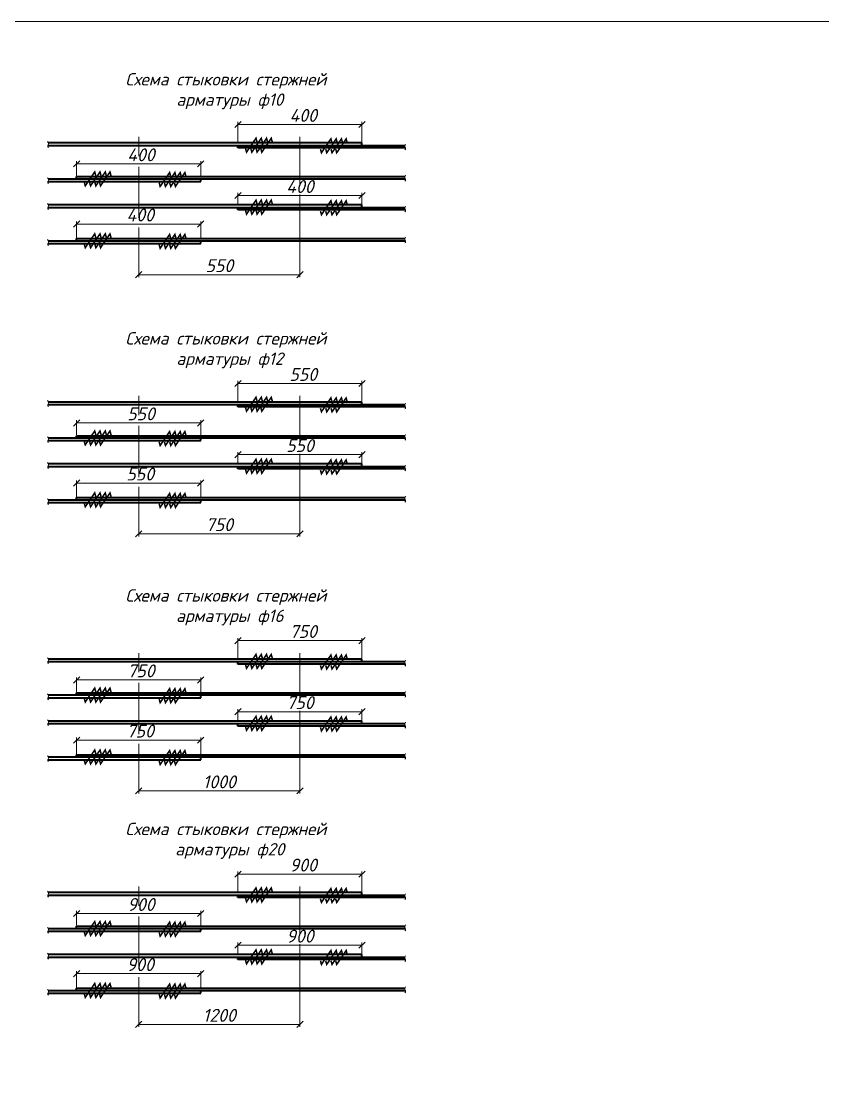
# Model space of a CAD drawing. Header units: millimetres. Extents: x -434100 to 9270898, y 0 to 249028.
# Drawn here: x -414801 to -399306, y 228194 to 249028 of the extents above; entities that cross this region are included whole.
import ezdxf
from ezdxf.enums import TextEntityAlignment as Align

# ---------------------------------------------------------------- set-up
doc = ezdxf.new("R2010")
doc.units = ezdxf.units.MM
doc.header["$MEASUREMENT"] = 0
doc.layers.get('0').update_dxf_attribs({"color": 250, "lineweight": 9})
for name, color, linetype, lineweight in [('Арматура', 5, 'Continuous', 40), ('Размеры', 61, 'Continuous', 13), ('ТЕКСТ', 214, 'Continuous', 20)]:
    doc.layers.add(name, color=color, linetype=linetype, lineweight=lineweight)
doc.styles.add('100', font='isocpeui.ttf', dxfattribs={"height": 250})
doc.styles.add('Text_Paper', font='isocpeui.ttf')
doc.dimstyles.new('100', dxfattribs={"dimtxt": 250, "dimasz": 120, "dimexe": 50, "dimexo": 50, "dimgap": 50, "dimtad": 1, "dimtxsty": '100', "dimblk": 'OBLIQUE', "dimcen": 2.5, "dimadec": 0, "dimazin": 0, "dimtfac": 1, "dimtmove": 0, "dimatfit": 3, "dimfxl": 1, "dimlwd": 15, "dimlwe": 15, "dimarcsym": 0})

# ---------------------------------------------------------------- blocks, each defined once
blk = doc.blocks.new('_Oblique')
at = {"color": 0, "linetype": 'ByBlock', "lineweight": -2}
blk.add_line((-0.5, -0.5), (0.5, 0.5), dxfattribs=at)
blk = doc.blocks.new('*D1930')
at = {"layer": 'Размеры', "color": 0, "lineweight": 15, "ltscale": 100, "transparency": 16777216}
for p, q in [((-410615, 241662), (-410615, 242069)), ((-408215, 242019), (-410615, 242019)), ((-408215, 241672), (-408215, 242069))]:
    blk.add_line(p, q, dxfattribs=at)
at = {"layer": 'Размеры', "color": 0, "lineweight": 15, "ltscale": 100, "transparency": 16777216, "xscale": 120, "yscale": 120, "zscale": 120, "rotation": 180}
blk.add_blockref('_Oblique', (-410615, 242019), dxfattribs=at)
at = {"layer": 'Размеры', "color": 0, "lineweight": 15, "ltscale": 100, "transparency": 16777216, "xscale": 120, "yscale": 120, "zscale": 120}
blk.add_blockref('_Oblique', (-408215, 242019), dxfattribs=at)
at = {"layer": 'Размеры', "color": 0, "ltscale": 100, "transparency": 16777216, "insert": (-409352, 242194), "char_height": 250, "attachment_point": 5, "style": '100'}
blk.add_mtext('550', dxfattribs=at)
blk = doc.blocks.new('*D1931')
at = {"layer": 'Размеры', "color": 0, "lineweight": 15, "ltscale": 100, "transparency": 16777216}
for p, q in [((-412535, 239663), (-412535, 239059)), ((-409415, 239711), (-409415, 239059)), ((-412535, 239109), (-409415, 239109))]:
    blk.add_line(p, q, dxfattribs=at)
at = {"layer": 'Размеры', "color": 0, "lineweight": 15, "ltscale": 100, "transparency": 16777216, "xscale": 120, "yscale": 120, "zscale": 120, "rotation": 180}
blk.add_blockref('_Oblique', (-412535, 239109), dxfattribs=at)
at = {"layer": 'Размеры', "color": 0, "lineweight": 15, "ltscale": 100, "transparency": 16777216, "xscale": 120, "yscale": 120, "zscale": 120}
blk.add_blockref('_Oblique', (-409415, 239109), dxfattribs=at)
at = {"layer": 'Размеры', "color": 0, "ltscale": 100, "transparency": 16777216, "insert": (-410975, 239286), "char_height": 250, "attachment_point": 5, "style": '100'}
blk.add_mtext('750', dxfattribs=at)
blk = doc.blocks.new('*D1932')
at = {"layer": 'Размеры', "color": 0, "lineweight": 15, "ltscale": 100, "transparency": 16777216}
for p, q in [((-413735, 241022), (-413735, 241306)), ((-411335, 241256), (-413735, 241256)), ((-411335, 241010), (-411335, 241306))]:
    blk.add_line(p, q, dxfattribs=at)
at = {"layer": 'Размеры', "color": 0, "lineweight": 15, "ltscale": 100, "transparency": 16777216, "xscale": 120, "yscale": 120, "zscale": 120, "rotation": 180}
blk.add_blockref('_Oblique', (-413735, 241256), dxfattribs=at)
at = {"layer": 'Размеры', "color": 0, "lineweight": 15, "ltscale": 100, "transparency": 16777216, "xscale": 120, "yscale": 120, "zscale": 120}
blk.add_blockref('_Oblique', (-411335, 241256), dxfattribs=at)
at = {"layer": 'Размеры', "color": 0, "ltscale": 100, "transparency": 16777216, "insert": (-412491, 241431), "char_height": 250, "attachment_point": 5, "style": '100'}
blk.add_mtext('550', dxfattribs=at)
blk = doc.blocks.new('*D1933')
at = {"layer": 'Размеры', "color": 0, "lineweight": 15, "ltscale": 100, "transparency": 16777216}
for p, q in [((-410615, 240462), (-410615, 240692)), ((-408215, 240642), (-410615, 240642)), ((-408215, 240462), (-408215, 240692))]:
    blk.add_line(p, q, dxfattribs=at)
at = {"layer": 'Размеры', "color": 0, "lineweight": 15, "ltscale": 100, "transparency": 16777216, "xscale": 120, "yscale": 120, "zscale": 120, "rotation": 180}
blk.add_blockref('_Oblique', (-410615, 240642), dxfattribs=at)
at = {"layer": 'Размеры', "color": 0, "lineweight": 15, "ltscale": 100, "transparency": 16777216, "xscale": 120, "yscale": 120, "zscale": 120}
blk.add_blockref('_Oblique', (-408215, 240642), dxfattribs=at)
at = {"layer": 'Размеры', "color": 0, "ltscale": 100, "transparency": 16777216, "insert": (-409415, 240817), "char_height": 250, "attachment_point": 5, "style": '100'}
blk.add_mtext('550', dxfattribs=at)
blk = doc.blocks.new('*D1934')
at = {"layer": 'Размеры', "color": 0, "lineweight": 15, "ltscale": 100, "transparency": 16777216}
for p, q in [((-413735, 239811), (-413735, 240141)), ((-411335, 240091), (-413735, 240091)), ((-411335, 239811), (-411335, 240141))]:
    blk.add_line(p, q, dxfattribs=at)
at = {"layer": 'Размеры', "color": 0, "lineweight": 15, "ltscale": 100, "transparency": 16777216, "xscale": 120, "yscale": 120, "zscale": 120, "rotation": 180}
blk.add_blockref('_Oblique', (-413735, 240091), dxfattribs=at)
at = {"layer": 'Размеры', "color": 0, "lineweight": 15, "ltscale": 100, "transparency": 16777216, "xscale": 120, "yscale": 120, "zscale": 120}
blk.add_blockref('_Oblique', (-411335, 240091), dxfattribs=at)
at = {"layer": 'Размеры', "color": 0, "ltscale": 100, "transparency": 16777216, "insert": (-412506, 240266), "char_height": 250, "attachment_point": 5, "style": '100'}
blk.add_mtext('550', dxfattribs=at)
blk = doc.blocks.new('*D1935')
at = {"layer": 'Размеры', "color": 0, "lineweight": 15, "ltscale": 100, "transparency": 16777216}
for p, q in [((-410615, 232163), (-410615, 232569)), ((-408215, 232519), (-410615, 232519)), ((-408215, 232172), (-408215, 232569))]:
    blk.add_line(p, q, dxfattribs=at)
at = {"layer": 'Размеры', "color": 0, "lineweight": 15, "ltscale": 100, "transparency": 16777216, "xscale": 120, "yscale": 120, "zscale": 120, "rotation": 180}
blk.add_blockref('_Oblique', (-410615, 232519), dxfattribs=at)
at = {"layer": 'Размеры', "color": 0, "lineweight": 15, "ltscale": 100, "transparency": 16777216, "xscale": 120, "yscale": 120, "zscale": 120}
blk.add_blockref('_Oblique', (-408215, 232519), dxfattribs=at)
at = {"layer": 'Размеры', "color": 0, "ltscale": 100, "transparency": 16777216, "insert": (-409352, 232694), "char_height": 250, "attachment_point": 5, "style": '100'}
blk.add_mtext('900', dxfattribs=at)
blk = doc.blocks.new('*D1936')
at = {"layer": 'Размеры', "color": 0, "lineweight": 15, "ltscale": 100, "transparency": 16777216}
for p, q in [((-409415, 230212), (-409415, 229560)), ((-412535, 230164), (-412535, 229560)), ((-412535, 229610), (-409415, 229610))]:
    blk.add_line(p, q, dxfattribs=at)
at = {"layer": 'Размеры', "color": 0, "lineweight": 15, "ltscale": 100, "transparency": 16777216, "xscale": 120, "yscale": 120, "zscale": 120, "rotation": 180}
blk.add_blockref('_Oblique', (-412535, 229610), dxfattribs=at)
at = {"layer": 'Размеры', "color": 0, "lineweight": 15, "ltscale": 100, "transparency": 16777216, "xscale": 120, "yscale": 120, "zscale": 120}
blk.add_blockref('_Oblique', (-409415, 229610), dxfattribs=at)
at = {"layer": 'Размеры', "color": 0, "ltscale": 100, "transparency": 16777216, "insert": (-410975, 229785), "char_height": 250, "attachment_point": 5, "style": '100'}
blk.add_mtext('1200', dxfattribs=at)
blk = doc.blocks.new('*D1937')
at = {"layer": 'Размеры', "color": 0, "lineweight": 15, "ltscale": 100, "transparency": 16777216}
for p, q in [((-413735, 231522), (-413735, 231806)), ((-411335, 231756), (-413735, 231756)), ((-411335, 231510), (-411335, 231806))]:
    blk.add_line(p, q, dxfattribs=at)
at = {"layer": 'Размеры', "color": 0, "lineweight": 15, "ltscale": 100, "transparency": 16777216, "xscale": 120, "yscale": 120, "zscale": 120, "rotation": 180}
blk.add_blockref('_Oblique', (-413735, 231756), dxfattribs=at)
at = {"layer": 'Размеры', "color": 0, "lineweight": 15, "ltscale": 100, "transparency": 16777216, "xscale": 120, "yscale": 120, "zscale": 120}
blk.add_blockref('_Oblique', (-411335, 231756), dxfattribs=at)
at = {"layer": 'Размеры', "color": 0, "ltscale": 100, "transparency": 16777216, "insert": (-412491, 231931), "char_height": 250, "attachment_point": 5, "style": '100'}
blk.add_mtext('900', dxfattribs=at)
blk = doc.blocks.new('*D1938')
at = {"layer": 'Размеры', "color": 0, "lineweight": 15, "ltscale": 100, "transparency": 16777216}
for p, q in [((-410615, 230963), (-410615, 231193)), ((-408215, 231143), (-410615, 231143)), ((-408215, 230963), (-408215, 231193))]:
    blk.add_line(p, q, dxfattribs=at)
at = {"layer": 'Размеры', "color": 0, "lineweight": 15, "ltscale": 100, "transparency": 16777216, "xscale": 120, "yscale": 120, "zscale": 120, "rotation": 180}
blk.add_blockref('_Oblique', (-410615, 231143), dxfattribs=at)
at = {"layer": 'Размеры', "color": 0, "lineweight": 15, "ltscale": 100, "transparency": 16777216, "xscale": 120, "yscale": 120, "zscale": 120}
blk.add_blockref('_Oblique', (-408215, 231143), dxfattribs=at)
at = {"layer": 'Размеры', "color": 0, "ltscale": 100, "transparency": 16777216, "insert": (-409415, 231318), "char_height": 250, "attachment_point": 5, "style": '100'}
blk.add_mtext('900', dxfattribs=at)
blk = doc.blocks.new('*D1939')
at = {"layer": 'Размеры', "color": 0, "lineweight": 15, "ltscale": 100, "transparency": 16777216}
for p, q in [((-413735, 230312), (-413735, 230642)), ((-411335, 230312), (-411335, 230642)), ((-411335, 230592), (-413735, 230592))]:
    blk.add_line(p, q, dxfattribs=at)
at = {"layer": 'Размеры', "color": 0, "lineweight": 15, "ltscale": 100, "transparency": 16777216, "xscale": 120, "yscale": 120, "zscale": 120, "rotation": 180}
blk.add_blockref('_Oblique', (-413735, 230592), dxfattribs=at)
at = {"layer": 'Размеры', "color": 0, "lineweight": 15, "ltscale": 100, "transparency": 16777216, "xscale": 120, "yscale": 120, "zscale": 120}
blk.add_blockref('_Oblique', (-411335, 230592), dxfattribs=at)
at = {"layer": 'Размеры', "color": 0, "ltscale": 100, "transparency": 16777216, "insert": (-412506, 230767), "char_height": 250, "attachment_point": 5, "style": '100'}
blk.add_mtext('900', dxfattribs=at)
blk = doc.blocks.new('*D1940')
at = {"layer": 'Размеры', "color": 0, "lineweight": 15, "ltscale": 100, "transparency": 16777216}
for p, q in [((-410615, 236684), (-410615, 237090)), ((-408215, 236693), (-408215, 237090)), ((-408215, 237040), (-410615, 237040))]:
    blk.add_line(p, q, dxfattribs=at)
at = {"layer": 'Размеры', "color": 0, "lineweight": 15, "ltscale": 100, "transparency": 16777216, "xscale": 120, "yscale": 120, "zscale": 120, "rotation": 180}
blk.add_blockref('_Oblique', (-410615, 237040), dxfattribs=at)
at = {"layer": 'Размеры', "color": 0, "lineweight": 15, "ltscale": 100, "transparency": 16777216, "xscale": 120, "yscale": 120, "zscale": 120}
blk.add_blockref('_Oblique', (-408215, 237040), dxfattribs=at)
at = {"layer": 'Размеры', "color": 0, "ltscale": 100, "transparency": 16777216, "insert": (-409352, 237217), "char_height": 250, "attachment_point": 5, "style": '100'}
blk.add_mtext('750', dxfattribs=at)
blk = doc.blocks.new('*D1941')
at = {"layer": 'Размеры', "color": 0, "lineweight": 15, "ltscale": 100, "transparency": 16777216}
for p, q in [((-412535, 234685), (-412535, 234081)), ((-409415, 234733), (-409415, 234081)), ((-412535, 234131), (-409415, 234131))]:
    blk.add_line(p, q, dxfattribs=at)
at = {"layer": 'Размеры', "color": 0, "lineweight": 15, "ltscale": 100, "transparency": 16777216, "xscale": 120, "yscale": 120, "zscale": 120, "rotation": 180}
blk.add_blockref('_Oblique', (-412535, 234131), dxfattribs=at)
at = {"layer": 'Размеры', "color": 0, "lineweight": 15, "ltscale": 100, "transparency": 16777216, "xscale": 120, "yscale": 120, "zscale": 120}
blk.add_blockref('_Oblique', (-409415, 234131), dxfattribs=at)
at = {"layer": 'Размеры', "color": 0, "ltscale": 100, "transparency": 16777216, "insert": (-410975, 234306), "char_height": 250, "attachment_point": 5, "style": '100'}
blk.add_mtext('1000', dxfattribs=at)
blk = doc.blocks.new('*D1942')
at = {"layer": 'Размеры', "color": 0, "lineweight": 15, "ltscale": 100, "transparency": 16777216}
for p, q in [((-413735, 236043), (-413735, 236328)), ((-411335, 236278), (-413735, 236278)), ((-411335, 236031), (-411335, 236328))]:
    blk.add_line(p, q, dxfattribs=at)
at = {"layer": 'Размеры', "color": 0, "lineweight": 15, "ltscale": 100, "transparency": 16777216, "xscale": 120, "yscale": 120, "zscale": 120, "rotation": 180}
blk.add_blockref('_Oblique', (-413735, 236278), dxfattribs=at)
at = {"layer": 'Размеры', "color": 0, "lineweight": 15, "ltscale": 100, "transparency": 16777216, "xscale": 120, "yscale": 120, "zscale": 120}
blk.add_blockref('_Oblique', (-411335, 236278), dxfattribs=at)
at = {"layer": 'Размеры', "color": 0, "ltscale": 100, "transparency": 16777216, "insert": (-412491, 236454), "char_height": 250, "attachment_point": 5, "style": '100'}
blk.add_mtext('750', dxfattribs=at)
blk = doc.blocks.new('*D1943')
at = {"layer": 'Размеры', "color": 0, "lineweight": 15, "ltscale": 100, "transparency": 16777216}
for p, q in [((-410615, 235484), (-410615, 235714)), ((-408215, 235664), (-410615, 235664)), ((-408215, 235484), (-408215, 235714))]:
    blk.add_line(p, q, dxfattribs=at)
at = {"layer": 'Размеры', "color": 0, "lineweight": 15, "ltscale": 100, "transparency": 16777216, "xscale": 120, "yscale": 120, "zscale": 120, "rotation": 180}
blk.add_blockref('_Oblique', (-410615, 235664), dxfattribs=at)
at = {"layer": 'Размеры', "color": 0, "lineweight": 15, "ltscale": 100, "transparency": 16777216, "xscale": 120, "yscale": 120, "zscale": 120}
blk.add_blockref('_Oblique', (-408215, 235664), dxfattribs=at)
at = {"layer": 'Размеры', "color": 0, "ltscale": 100, "transparency": 16777216, "insert": (-409415, 235840), "char_height": 250, "attachment_point": 5, "style": '100'}
blk.add_mtext('750', dxfattribs=at)
blk = doc.blocks.new('*D1944')
at = {"layer": 'Размеры', "color": 0, "lineweight": 15, "ltscale": 100, "transparency": 16777216}
for p, q in [((-413735, 234833), (-413735, 235163)), ((-411335, 235113), (-413735, 235113)), ((-411335, 234833), (-411335, 235163))]:
    blk.add_line(p, q, dxfattribs=at)
at = {"layer": 'Размеры', "color": 0, "lineweight": 15, "ltscale": 100, "transparency": 16777216, "xscale": 120, "yscale": 120, "zscale": 120, "rotation": 180}
blk.add_blockref('_Oblique', (-413735, 235113), dxfattribs=at)
at = {"layer": 'Размеры', "color": 0, "lineweight": 15, "ltscale": 100, "transparency": 16777216, "xscale": 120, "yscale": 120, "zscale": 120}
blk.add_blockref('_Oblique', (-411335, 235113), dxfattribs=at)
at = {"layer": 'Размеры', "color": 0, "ltscale": 100, "transparency": 16777216, "insert": (-412506, 235289), "char_height": 250, "attachment_point": 5, "style": '100'}
blk.add_mtext('750', dxfattribs=at)
blk = doc.blocks.new('*D1945')
at = {"layer": 'Размеры', "color": 0, "lineweight": 15, "ltscale": 100, "transparency": 16777216}
for p, q in [((-410615, 246678), (-410615, 247085)), ((-408215, 246688), (-408215, 247085)), ((-408215, 247035), (-410615, 247035))]:
    blk.add_line(p, q, dxfattribs=at)
at = {"layer": 'Размеры', "color": 0, "lineweight": 15, "ltscale": 100, "transparency": 16777216, "xscale": 120, "yscale": 120, "zscale": 120, "rotation": 180}
blk.add_blockref('_Oblique', (-410615, 247035), dxfattribs=at)
at = {"layer": 'Размеры', "color": 0, "lineweight": 15, "ltscale": 100, "transparency": 16777216, "xscale": 120, "yscale": 120, "zscale": 120}
blk.add_blockref('_Oblique', (-408215, 247035), dxfattribs=at)
at = {"layer": 'Размеры', "color": 0, "ltscale": 100, "transparency": 16777216, "insert": (-409352, 247210), "char_height": 250, "attachment_point": 5, "style": '100'}
blk.add_mtext('400', dxfattribs=at)
blk = doc.blocks.new('*D1946')
at = {"layer": 'Размеры', "color": 0, "lineweight": 15, "ltscale": 100, "transparency": 16777216}
for p, q in [((-412535, 244680), (-412535, 244075)), ((-409415, 244728), (-409415, 244075)), ((-412535, 244125), (-409415, 244125))]:
    blk.add_line(p, q, dxfattribs=at)
at = {"layer": 'Размеры', "color": 0, "lineweight": 15, "ltscale": 100, "transparency": 16777216, "xscale": 120, "yscale": 120, "zscale": 120, "rotation": 180}
blk.add_blockref('_Oblique', (-412535, 244125), dxfattribs=at)
at = {"layer": 'Размеры', "color": 0, "lineweight": 15, "ltscale": 100, "transparency": 16777216, "xscale": 120, "yscale": 120, "zscale": 120}
blk.add_blockref('_Oblique', (-409415, 244125), dxfattribs=at)
at = {"layer": 'Размеры', "color": 0, "ltscale": 100, "transparency": 16777216, "insert": (-410975, 244300), "char_height": 250, "attachment_point": 5, "style": '100'}
blk.add_mtext('550', dxfattribs=at)
blk = doc.blocks.new('*D1947')
at = {"layer": 'Размеры', "color": 0, "lineweight": 15, "ltscale": 100, "transparency": 16777216}
for p, q in [((-413735, 246038), (-413735, 246322)), ((-411335, 246272), (-413735, 246272)), ((-411335, 246026), (-411335, 246322))]:
    blk.add_line(p, q, dxfattribs=at)
at = {"layer": 'Размеры', "color": 0, "lineweight": 15, "ltscale": 100, "transparency": 16777216, "xscale": 120, "yscale": 120, "zscale": 120, "rotation": 180}
blk.add_blockref('_Oblique', (-413735, 246272), dxfattribs=at)
at = {"layer": 'Размеры', "color": 0, "lineweight": 15, "ltscale": 100, "transparency": 16777216, "xscale": 120, "yscale": 120, "zscale": 120}
blk.add_blockref('_Oblique', (-411335, 246272), dxfattribs=at)
at = {"layer": 'Размеры', "color": 0, "ltscale": 100, "transparency": 16777216, "insert": (-412491, 246447), "char_height": 250, "attachment_point": 5, "style": '100'}
blk.add_mtext('400', dxfattribs=at)
blk = doc.blocks.new('*D1948')
at = {"layer": 'Размеры', "color": 0, "lineweight": 15, "ltscale": 100, "transparency": 16777216}
for p, q in [((-410615, 245478), (-410615, 245708)), ((-408215, 245658), (-410615, 245658)), ((-408215, 245478), (-408215, 245708))]:
    blk.add_line(p, q, dxfattribs=at)
at = {"layer": 'Размеры', "color": 0, "lineweight": 15, "ltscale": 100, "transparency": 16777216, "xscale": 120, "yscale": 120, "zscale": 120, "rotation": 180}
blk.add_blockref('_Oblique', (-410615, 245658), dxfattribs=at)
at = {"layer": 'Размеры', "color": 0, "lineweight": 15, "ltscale": 100, "transparency": 16777216, "xscale": 120, "yscale": 120, "zscale": 120}
blk.add_blockref('_Oblique', (-408215, 245658), dxfattribs=at)
at = {"layer": 'Размеры', "color": 0, "ltscale": 100, "transparency": 16777216, "insert": (-409415, 245833), "char_height": 250, "attachment_point": 5, "style": '100'}
blk.add_mtext('400', dxfattribs=at)
blk = doc.blocks.new('*D1949')
at = {"layer": 'Размеры', "color": 0, "lineweight": 15, "ltscale": 100, "transparency": 16777216}
for p, q in [((-413735, 244828), (-413735, 245157)), ((-411335, 245107), (-413735, 245107)), ((-411335, 244828), (-411335, 245157))]:
    blk.add_line(p, q, dxfattribs=at)
at = {"layer": 'Размеры', "color": 0, "lineweight": 15, "ltscale": 100, "transparency": 16777216, "xscale": 120, "yscale": 120, "zscale": 120, "rotation": 180}
blk.add_blockref('_Oblique', (-413735, 245107), dxfattribs=at)
at = {"layer": 'Размеры', "color": 0, "lineweight": 15, "ltscale": 100, "transparency": 16777216, "xscale": 120, "yscale": 120, "zscale": 120}
blk.add_blockref('_Oblique', (-411335, 245107), dxfattribs=at)
at = {"layer": 'Размеры', "color": 0, "ltscale": 100, "transparency": 16777216, "insert": (-412506, 245282), "char_height": 250, "attachment_point": 5, "style": '100'}
blk.add_mtext('400', dxfattribs=at)

msp = doc.modelspace()

# ---------------------------------------------------------------- linework, layer by layer
msp.add_lwpolyline([(-434099.534, 207361.062), (-383811.976, 207361.062), (-383811.976, 249027.851), (-434099.534, 249027.851)], close=True)
at = {"layer": 'Арматура', "color": 5}
for p, q in [((-408214.895, 246676.424), (-414278.685, 246676.424)), ((-408214.895, 246628.424), (-408214.895, 246676.424)), ((-414293.56, 246628.424), (-408214.895, 246628.424)), ((-410614.895, 246580.424), (-410614.895, 246628.424)), ((-410614.895, 246628.424), (-407387.158, 246628.424)), ((-407372.284, 246580.424), (-410614.895, 246580.424)), ((-414293.56, 245928.17), (-411334.895, 245928.17)), ((-411334.895, 245976.17), (-414278.685, 245976.17)), ((-413734.895, 245976.17), (-413734.895, 246024.17)), ((-413734.895, 246024.17), (-407387.158, 246024.17)), ((-413734.895, 246024.17), (-412534.895, 246024.17)), ((-407372.284, 245976.17), (-413734.895, 245976.17)), ((-411334.895, 245928.17), (-411334.895, 245976.17)), ((-414293.56, 245428.424), (-408214.895, 245428.424)), ((-408214.895, 245476.424), (-414278.685, 245476.424)), ((-410614.895, 245380.424), (-410614.895, 245428.424)), ((-410614.895, 245428.424), (-407387.158, 245428.424)), ((-408214.895, 245428.424), (-408214.895, 245476.424)), ((-407372.284, 245380.424), (-410614.895, 245380.424)), ((-413734.895, 244777.522), (-413734.895, 244825.522)), ((-413734.895, 244825.522), (-407387.158, 244825.522)), ((-413734.895, 244825.522), (-412534.895, 244825.522)), ((-414293.56, 244729.522), (-411334.895, 244729.522)), ((-411334.895, 244777.522), (-414278.685, 244777.522)), ((-407372.284, 244777.522), (-413734.895, 244777.522)), ((-411334.895, 244729.522), (-411334.895, 244777.522)), ((-414293.56, 241612.377), (-408214.895, 241612.377)), ((-408214.895, 241660.377), (-414278.685, 241660.377)), ((-410614.895, 241564.377), (-410614.895, 241612.377)), ((-410614.895, 241612.377), (-407387.158, 241612.377)), ((-407372.284, 241564.377), (-410614.895, 241564.377)), ((-408214.895, 241612.377), (-408214.895, 241660.377)), ((-414293.56, 240912.123), (-411334.895, 240912.123)), ((-411334.895, 240960.123), (-414278.685, 240960.123)), ((-413734.895, 240960.123), (-413734.895, 241008.123)), ((-413734.895, 241008.123), (-407387.158, 241008.123)), ((-413734.895, 241008.123), (-412534.895, 241008.123)), ((-407372.284, 240960.123), (-413734.895, 240960.123)), ((-411334.895, 240912.123), (-411334.895, 240960.123)), ((-408214.895, 240460.377), (-414278.685, 240460.377)), ((-408214.895, 240412.377), (-408214.895, 240460.377)), ((-414293.56, 240412.377), (-408214.895, 240412.377)), ((-410614.895, 240364.377), (-410614.895, 240412.377)), ((-410614.895, 240412.377), (-407387.158, 240412.377)), ((-407372.284, 240364.377), (-410614.895, 240364.377)), ((-413734.895, 239761.475), (-413734.895, 239809.475)), ((-413734.895, 239809.475), (-407387.158, 239809.475)), ((-413734.895, 239809.475), (-412534.895, 239809.475)), ((-414293.56, 239713.475), (-411334.895, 239713.475)), ((-411334.895, 239761.475), (-414278.685, 239761.475)), ((-407372.284, 239761.475), (-413734.895, 239761.475)), ((-411334.895, 239713.475), (-411334.895, 239761.475)), ((-408214.895, 236681.648), (-414278.685, 236681.648)), ((-408214.895, 236633.648), (-408214.895, 236681.648)), ((-414293.56, 236633.648), (-408214.895, 236633.648)), ((-410614.895, 236585.648), (-410614.895, 236633.648)), ((-410614.895, 236633.648), (-407387.158, 236633.648)), ((-407372.284, 236585.648), (-410614.895, 236585.648)), ((-414293.56, 235933.394), (-411334.895, 235933.394)), ((-411334.895, 235981.394), (-414278.685, 235981.394)), ((-413734.895, 235981.394), (-413734.895, 236029.394)), ((-413734.895, 236029.394), (-407387.158, 236029.394)), ((-413734.895, 236029.394), (-412534.895, 236029.394)), ((-407372.284, 235981.394), (-413734.895, 235981.394)), ((-411334.895, 235933.394), (-411334.895, 235981.394)), ((-414293.56, 235433.648), (-408214.895, 235433.648)), ((-408214.895, 235481.648), (-414278.685, 235481.648)), ((-410614.895, 235385.648), (-410614.895, 235433.648)), ((-410614.895, 235433.648), (-407387.158, 235433.648)), ((-408214.895, 235433.648), (-408214.895, 235481.648)), ((-407372.284, 235385.648), (-410614.895, 235385.648)), ((-413734.895, 234782.746), (-413734.895, 234830.746)), ((-413734.895, 234830.746), (-407387.158, 234830.746)), ((-413734.895, 234830.746), (-412534.895, 234830.746)), ((-414293.56, 234734.746), (-411334.895, 234734.746)), ((-411334.895, 234782.746), (-414278.685, 234782.746)), ((-407372.284, 234782.746), (-413734.895, 234782.746)), ((-411334.895, 234734.746), (-411334.895, 234782.746)), ((-414293.56, 232112.599), (-408214.895, 232112.599)), ((-408214.895, 232160.599), (-414278.685, 232160.599)), ((-410614.895, 232064.599), (-410614.895, 232112.599)), ((-410614.895, 232112.599), (-407387.158, 232112.599)), ((-408214.895, 232112.599), (-408214.895, 232160.599)), ((-407372.284, 232064.599), (-410614.895, 232064.599)), ((-411334.895, 231460.345), (-414278.685, 231460.345)), ((-413734.895, 231460.345), (-413734.895, 231508.345)), ((-413734.895, 231508.345), (-407387.158, 231508.345)), ((-413734.895, 231508.345), (-412534.895, 231508.345)), ((-407372.284, 231460.345), (-413734.895, 231460.345)), ((-411334.895, 231412.345), (-411334.895, 231460.345)), ((-414293.56, 231412.345), (-411334.895, 231412.345)), ((-414293.56, 230912.599), (-408214.895, 230912.599)), ((-408214.895, 230960.599), (-414278.685, 230960.599)), ((-410614.895, 230864.599), (-410614.895, 230912.599)), ((-410614.895, 230912.599), (-407387.158, 230912.599)), ((-407372.284, 230864.599), (-410614.895, 230864.599)), ((-408214.895, 230912.599), (-408214.895, 230960.599)), ((-414293.56, 230213.697), (-411334.895, 230213.697)), ((-411334.895, 230261.697), (-414278.685, 230261.697)), ((-413734.895, 230261.697), (-413734.895, 230309.697)), ((-413734.895, 230309.697), (-407387.158, 230309.697)), ((-413734.895, 230309.697), (-412534.895, 230309.697)), ((-407372.284, 230261.697), (-413734.895, 230261.697)), ((-411334.895, 230213.697), (-411334.895, 230261.697))]:
    msp.add_line(p, q, dxfattribs=at)
at = {"layer": 'Размеры', "ltscale": 100}
for p, q in [((-412534.895, 244231.822), (-412534.895, 245037.329)), ((-412534.895, 239215.775), (-412534.895, 240021.283)), ((-412534.895, 234237.046), (-412534.895, 235042.554)), ((-412534.895, 229715.996), (-412534.895, 230521.504))]:
    msp.add_line(p, q, dxfattribs=at)
at = {"layer": 'ТЕКСТ'}
for p, q in [((-412534.895, 246423.453), (-412534.895, 246794.648)), ((-409414.895, 245871.627), (-409414.895, 246794.648)), ((-412534.895, 245223.599), (-412534.895, 246216.125)), ((-409414.895, 244231.822), (-409414.895, 245676.161)), ((-412534.895, 241407.406), (-412534.895, 241778.601)), ((-409414.895, 240855.58), (-409414.895, 241778.601)), ((-412534.895, 240207.552), (-412534.895, 241200.078)), ((-409414.895, 239215.775), (-409414.895, 240660.114)), ((-412534.895, 236428.677), (-412534.895, 236799.872)), ((-409414.895, 235876.851), (-409414.895, 236799.872)), ((-412534.895, 235228.823), (-412534.895, 236221.349)), ((-409414.895, 234237.046), (-409414.895, 235681.385)), ((-412534.895, 231907.627), (-412534.895, 232278.823)), ((-409414.895, 231355.802), (-409414.895, 232278.823)), ((-412534.895, 230707.774), (-412534.895, 231700.299)), ((-409414.895, 229715.996), (-409414.895, 231160.335))]:
    msp.add_line(p, q, dxfattribs=at)
at = {"layer": 'ТЕКСТ', "const_width": 30}
for points in [[(-410243.065, 246689.504), (-410265.325, 246768.386), (-410355.27, 246635.97), (-410447.745, 246499.554), (-410467.319, 246568.918)], [(-410140.843, 246689.13), (-410163.103, 246768.012), (-410253.048, 246635.596), (-410345.523, 246499.18), (-410365.097, 246568.544)], [(-410038.622, 246688.756), (-410060.882, 246767.639), (-410150.827, 246635.222), (-410243.302, 246498.806), (-410262.876, 246568.17)], [(-409947.957, 246688.424), (-409970.217, 246767.307), (-410060.162, 246634.891), (-410152.637, 246498.475), (-410172.211, 246567.839)], [(-408794.165, 246677.504), (-408816.425, 246756.386), (-408906.37, 246623.97), (-408998.845, 246487.554), (-409018.419, 246556.918)], [(-408691.944, 246677.13), (-408714.203, 246756.012), (-408804.148, 246623.596), (-408896.624, 246487.18), (-408916.197, 246556.544)], [(-408589.722, 246676.756), (-408611.982, 246755.639), (-408701.927, 246623.222), (-408794.402, 246486.806), (-408813.976, 246556.17)], [(-408499.057, 246676.424), (-408521.317, 246755.307), (-408611.262, 246622.891), (-408703.737, 246486.475), (-408723.311, 246555.839)], [(-413363.065, 246037.249), (-413385.325, 246116.132), (-413475.27, 245983.716), (-413567.745, 245847.3), (-413587.319, 245916.664)], [(-413260.843, 246036.875), (-413283.103, 246115.758), (-413373.048, 245983.342), (-413465.523, 245846.926), (-413485.097, 245916.29)], [(-413158.622, 246036.502), (-413180.882, 246115.384), (-413270.827, 245982.968), (-413363.302, 245846.552), (-413382.876, 245915.916)], [(-413067.957, 246036.17), (-413090.217, 246115.053), (-413180.162, 245982.637), (-413272.637, 245846.22), (-413292.211, 245915.584)], [(-411914.165, 246025.249), (-411936.425, 246104.132), (-412026.37, 245971.716), (-412118.845, 245835.3), (-412138.419, 245904.664)], [(-411811.944, 246024.875), (-411834.203, 246103.758), (-411924.148, 245971.342), (-412016.624, 245834.926), (-412036.197, 245904.29)], [(-411709.722, 246024.502), (-411731.982, 246103.384), (-411821.927, 245970.968), (-411914.402, 245834.552), (-411933.976, 245903.916)], [(-411619.057, 246024.17), (-411641.317, 246103.053), (-411731.262, 245970.637), (-411823.737, 245834.22), (-411843.311, 245903.584)], [(-410243.065, 245489.504), (-410265.325, 245568.386), (-410355.27, 245435.97), (-410447.745, 245299.554), (-410467.319, 245368.918)], [(-410140.843, 245489.13), (-410163.103, 245568.012), (-410253.048, 245435.596), (-410345.523, 245299.18), (-410365.097, 245368.544)], [(-410038.622, 245488.756), (-410060.882, 245567.639), (-410150.827, 245435.222), (-410243.302, 245298.806), (-410262.876, 245368.17)], [(-409947.957, 245488.424), (-409970.217, 245567.307), (-410060.162, 245434.891), (-410152.637, 245298.475), (-410172.211, 245367.839)], [(-408794.165, 245477.504), (-408816.425, 245556.386), (-408906.37, 245423.97), (-408998.845, 245287.554), (-409018.419, 245356.918)], [(-408691.944, 245477.13), (-408714.203, 245556.012), (-408804.148, 245423.596), (-408896.624, 245287.18), (-408916.197, 245356.544)], [(-408589.722, 245476.756), (-408611.982, 245555.639), (-408701.927, 245423.222), (-408794.402, 245286.806), (-408813.976, 245356.17)], [(-408499.057, 245476.424), (-408521.317, 245555.307), (-408611.262, 245422.891), (-408703.737, 245286.475), (-408723.311, 245355.839)], [(-413363.065, 244838.601), (-413385.325, 244917.484), (-413475.27, 244785.068), (-413567.745, 244648.652), (-413587.319, 244718.016)], [(-413260.843, 244838.227), (-413283.103, 244917.11), (-413373.048, 244784.694), (-413465.523, 244648.278), (-413485.097, 244717.642)], [(-413158.622, 244837.853), (-413180.882, 244916.736), (-413270.827, 244784.32), (-413363.302, 244647.904), (-413382.876, 244717.268)], [(-413067.957, 244837.522), (-413090.217, 244916.405), (-413180.162, 244783.988), (-413272.637, 244647.572), (-413292.211, 244716.936)], [(-411914.165, 244826.601), (-411936.425, 244905.484), (-412026.37, 244773.068), (-412118.845, 244636.652), (-412138.419, 244706.016)], [(-411811.944, 244826.227), (-411834.203, 244905.11), (-411924.148, 244772.694), (-412016.624, 244636.278), (-412036.197, 244705.642)], [(-411709.722, 244825.853), (-411731.982, 244904.736), (-411821.927, 244772.32), (-411914.402, 244635.904), (-411933.976, 244705.268)], [(-411619.057, 244825.522), (-411641.317, 244904.405), (-411731.262, 244771.988), (-411823.737, 244635.572), (-411843.311, 244704.936)], [(-410243.065, 241673.457), (-410265.325, 241752.339), (-410355.27, 241619.923), (-410447.745, 241483.507), (-410467.319, 241552.871)], [(-410140.843, 241673.083), (-410163.103, 241751.966), (-410253.048, 241619.549), (-410345.523, 241483.133), (-410365.097, 241552.497)], [(-410038.622, 241672.709), (-410060.882, 241751.592), (-410150.827, 241619.176), (-410243.302, 241482.76), (-410262.876, 241552.123)], [(-409947.957, 241672.377), (-409970.217, 241751.26), (-410060.162, 241618.844), (-410152.637, 241482.428), (-410172.211, 241551.792)], [(-408794.165, 241661.457), (-408816.425, 241740.339), (-408906.37, 241607.923), (-408998.845, 241471.507), (-409018.419, 241540.871)], [(-408691.944, 241661.083), (-408714.203, 241739.966), (-408804.148, 241607.549), (-408896.624, 241471.133), (-408916.197, 241540.497)], [(-408589.722, 241660.709), (-408611.982, 241739.592), (-408701.927, 241607.176), (-408794.402, 241470.76), (-408813.976, 241540.123)], [(-408499.057, 241660.377), (-408521.317, 241739.26), (-408611.262, 241606.844), (-408703.737, 241470.428), (-408723.311, 241539.792)], [(-413363.065, 241021.203), (-413385.325, 241100.085), (-413475.27, 240967.669), (-413567.745, 240831.253), (-413587.319, 240900.617)], [(-413260.843, 241020.829), (-413283.103, 241099.711), (-413373.048, 240967.295), (-413465.523, 240830.879), (-413485.097, 240900.243)], [(-413158.622, 241020.455), (-413180.882, 241099.338), (-413270.827, 240966.921), (-413363.302, 240830.505), (-413382.876, 240899.869)], [(-413067.957, 241020.123), (-413090.217, 241099.006), (-413180.162, 240966.59), (-413272.637, 240830.174), (-413292.211, 240899.538)], [(-411914.165, 241009.203), (-411936.425, 241088.085), (-412026.37, 240955.669), (-412118.845, 240819.253), (-412138.419, 240888.617)], [(-411811.944, 241008.829), (-411834.203, 241087.711), (-411924.148, 240955.295), (-412016.624, 240818.879), (-412036.197, 240888.243)], [(-411709.722, 241008.455), (-411731.982, 241087.338), (-411821.927, 240954.921), (-411914.402, 240818.505), (-411933.976, 240887.869)], [(-411619.057, 241008.123), (-411641.317, 241087.006), (-411731.262, 240954.59), (-411823.737, 240818.174), (-411843.311, 240887.538)], [(-410243.065, 240473.457), (-410265.325, 240552.339), (-410355.27, 240419.923), (-410447.745, 240283.507), (-410467.319, 240352.871)], [(-410140.843, 240473.083), (-410163.103, 240551.966), (-410253.048, 240419.549), (-410345.523, 240283.133), (-410365.097, 240352.497)], [(-410038.622, 240472.709), (-410060.882, 240551.592), (-410150.827, 240419.176), (-410243.302, 240282.76), (-410262.876, 240352.123)], [(-409947.957, 240472.377), (-409970.217, 240551.26), (-410060.162, 240418.844), (-410152.637, 240282.428), (-410172.211, 240351.792)], [(-408794.165, 240461.457), (-408816.425, 240540.339), (-408906.37, 240407.923), (-408998.845, 240271.507), (-409018.419, 240340.871)], [(-408691.944, 240461.083), (-408714.203, 240539.966), (-408804.148, 240407.549), (-408896.624, 240271.133), (-408916.197, 240340.497)], [(-408589.722, 240460.709), (-408611.982, 240539.592), (-408701.927, 240407.176), (-408794.402, 240270.76), (-408813.976, 240340.123)], [(-408499.057, 240460.377), (-408521.317, 240539.26), (-408611.262, 240406.844), (-408703.737, 240270.428), (-408723.311, 240339.792)], [(-413363.065, 239822.554), (-413385.325, 239901.437), (-413475.27, 239769.021), (-413567.745, 239632.605), (-413587.319, 239701.969)], [(-413260.843, 239822.181), (-413283.103, 239901.063), (-413373.048, 239768.647), (-413465.523, 239632.231), (-413485.097, 239701.595)], [(-413158.622, 239821.807), (-413180.882, 239900.689), (-413270.827, 239768.273), (-413363.302, 239631.857), (-413382.876, 239701.221)], [(-413067.957, 239821.475), (-413090.217, 239900.358), (-413180.162, 239767.942), (-413272.637, 239631.526), (-413292.211, 239700.889)], [(-411914.165, 239810.554), (-411936.425, 239889.437), (-412026.37, 239757.021), (-412118.845, 239620.605), (-412138.419, 239689.969)], [(-411811.944, 239810.181), (-411834.203, 239889.063), (-411924.148, 239756.647), (-412016.624, 239620.231), (-412036.197, 239689.595)], [(-411709.722, 239809.807), (-411731.982, 239888.689), (-411821.927, 239756.273), (-411914.402, 239619.857), (-411933.976, 239689.221)], [(-411619.057, 239809.475), (-411641.317, 239888.358), (-411731.262, 239755.942), (-411823.737, 239619.526), (-411843.311, 239688.889)], [(-410243.065, 236694.728), (-410265.325, 236773.61), (-410355.27, 236641.194), (-410447.745, 236504.778), (-410467.319, 236574.142)], [(-410140.843, 236694.354), (-410163.103, 236773.237), (-410253.048, 236640.82), (-410345.523, 236504.404), (-410365.097, 236573.768)], [(-410038.622, 236693.98), (-410060.882, 236772.863), (-410150.827, 236640.447), (-410243.302, 236504.03), (-410262.876, 236573.394)], [(-409947.957, 236693.648), (-409970.217, 236772.531), (-410060.162, 236640.115), (-410152.637, 236503.699), (-410172.211, 236573.063)], [(-408794.165, 236682.728), (-408816.425, 236761.61), (-408906.37, 236629.194), (-408998.845, 236492.778), (-409018.419, 236562.142)], [(-408691.944, 236682.354), (-408714.203, 236761.237), (-408804.148, 236628.82), (-408896.624, 236492.404), (-408916.197, 236561.768)], [(-408589.722, 236681.98), (-408611.982, 236760.863), (-408701.927, 236628.447), (-408794.402, 236492.03), (-408813.976, 236561.394)], [(-408499.057, 236681.648), (-408521.317, 236760.531), (-408611.262, 236628.115), (-408703.737, 236491.699), (-408723.311, 236561.063)], [(-413363.065, 236042.473), (-413385.325, 236121.356), (-413475.27, 235988.94), (-413567.745, 235852.524), (-413587.319, 235921.888)], [(-413260.843, 236042.1), (-413283.103, 236120.982), (-413373.048, 235988.566), (-413465.523, 235852.15), (-413485.097, 235921.514)], [(-413158.622, 236041.726), (-413180.882, 236120.609), (-413270.827, 235988.192), (-413363.302, 235851.776), (-413382.876, 235921.14)], [(-413067.957, 236041.394), (-413090.217, 236120.277), (-413180.162, 235987.861), (-413272.637, 235851.445), (-413292.211, 235920.809)], [(-411914.165, 236030.473), (-411936.425, 236109.356), (-412026.37, 235976.94), (-412118.845, 235840.524), (-412138.419, 235909.888)], [(-411811.944, 236030.1), (-411834.203, 236108.982), (-411924.148, 235976.566), (-412016.624, 235840.15), (-412036.197, 235909.514)], [(-411709.722, 236029.726), (-411731.982, 236108.609), (-411821.927, 235976.192), (-411914.402, 235839.776), (-411933.976, 235909.14)], [(-411619.057, 236029.394), (-411641.317, 236108.277), (-411731.262, 235975.861), (-411823.737, 235839.445), (-411843.311, 235908.809)], [(-410243.065, 235494.728), (-410265.325, 235573.61), (-410355.27, 235441.194), (-410447.745, 235304.778), (-410467.319, 235374.142)], [(-410140.843, 235494.354), (-410163.103, 235573.237), (-410253.048, 235440.82), (-410345.523, 235304.404), (-410365.097, 235373.768)], [(-410038.622, 235493.98), (-410060.882, 235572.863), (-410150.827, 235440.447), (-410243.302, 235304.03), (-410262.876, 235373.394)], [(-409947.957, 235493.648), (-409970.217, 235572.531), (-410060.162, 235440.115), (-410152.637, 235303.699), (-410172.211, 235373.063)], [(-408794.165, 235482.728), (-408816.425, 235561.61), (-408906.37, 235429.194), (-408998.845, 235292.778), (-409018.419, 235362.142)], [(-408691.944, 235482.354), (-408714.203, 235561.237), (-408804.148, 235428.82), (-408896.624, 235292.404), (-408916.197, 235361.768)], [(-408589.722, 235481.98), (-408611.982, 235560.863), (-408701.927, 235428.447), (-408794.402, 235292.03), (-408813.976, 235361.394)], [(-408499.057, 235481.648), (-408521.317, 235560.531), (-408611.262, 235428.115), (-408703.737, 235291.699), (-408723.311, 235361.063)], [(-413363.065, 234843.825), (-413385.325, 234922.708), (-413475.27, 234790.292), (-413567.745, 234653.876), (-413587.319, 234723.24)], [(-413260.843, 234843.452), (-413283.103, 234922.334), (-413373.048, 234789.918), (-413465.523, 234653.502), (-413485.097, 234722.866)], [(-413158.622, 234843.078), (-413180.882, 234921.96), (-413270.827, 234789.544), (-413363.302, 234653.128), (-413382.876, 234722.492)], [(-413067.957, 234842.746), (-413090.217, 234921.629), (-413180.162, 234789.213), (-413272.637, 234652.797), (-413292.211, 234722.16)], [(-411914.165, 234831.825), (-411936.425, 234910.708), (-412026.37, 234778.292), (-412118.845, 234641.876), (-412138.419, 234711.24)], [(-411811.944, 234831.452), (-411834.203, 234910.334), (-411924.148, 234777.918), (-412016.624, 234641.502), (-412036.197, 234710.866)], [(-411709.722, 234831.078), (-411731.982, 234909.96), (-411821.927, 234777.544), (-411914.402, 234641.128), (-411933.976, 234710.492)], [(-411619.057, 234830.746), (-411641.317, 234909.629), (-411731.262, 234777.213), (-411823.737, 234640.797), (-411843.311, 234710.16)], [(-410243.065, 232173.678), (-410265.325, 232252.561), (-410355.27, 232120.145), (-410447.745, 231983.729), (-410467.319, 232053.093)], [(-410140.843, 232173.304), (-410163.103, 232252.187), (-410253.048, 232119.771), (-410345.523, 231983.355), (-410365.097, 232052.719)], [(-410038.622, 232172.931), (-410060.882, 232251.813), (-410150.827, 232119.397), (-410243.302, 231982.981), (-410262.876, 232052.345)], [(-409947.957, 232172.599), (-409970.217, 232251.482), (-410060.162, 232119.065), (-410152.637, 231982.649), (-410172.211, 232052.013)], [(-408794.165, 232161.678), (-408816.425, 232240.561), (-408906.37, 232108.145), (-408998.845, 231971.729), (-409018.419, 232041.093)], [(-408691.944, 232161.304), (-408714.203, 232240.187), (-408804.148, 232107.771), (-408896.624, 231971.355), (-408916.197, 232040.719)], [(-408589.722, 232160.931), (-408611.982, 232239.813), (-408701.927, 232107.397), (-408794.402, 231970.981), (-408813.976, 232040.345)], [(-408499.057, 232160.599), (-408521.317, 232239.482), (-408611.262, 232107.065), (-408703.737, 231970.649), (-408723.311, 232040.013)], [(-413363.065, 231521.424), (-413385.325, 231600.307), (-413475.27, 231467.891), (-413567.745, 231331.474), (-413587.319, 231400.838)], [(-413260.843, 231521.05), (-413283.103, 231599.933), (-413373.048, 231467.517), (-413465.523, 231331.101), (-413485.097, 231400.465)], [(-413158.622, 231520.676), (-413180.882, 231599.559), (-413270.827, 231467.143), (-413363.302, 231330.727), (-413382.876, 231400.091)], [(-413067.957, 231520.345), (-413090.217, 231599.227), (-413180.162, 231466.811), (-413272.637, 231330.395), (-413292.211, 231399.759)], [(-411914.165, 231509.424), (-411936.425, 231588.307), (-412026.37, 231455.891), (-412118.845, 231319.474), (-412138.419, 231388.838)], [(-411811.944, 231509.05), (-411834.203, 231587.933), (-411924.148, 231455.517), (-412016.624, 231319.101), (-412036.197, 231388.465)], [(-411709.722, 231508.676), (-411731.982, 231587.559), (-411821.927, 231455.143), (-411914.402, 231318.727), (-411933.976, 231388.091)], [(-411619.057, 231508.345), (-411641.317, 231587.227), (-411731.262, 231454.811), (-411823.737, 231318.395), (-411843.311, 231387.759)], [(-410243.065, 230973.678), (-410265.325, 231052.561), (-410355.27, 230920.145), (-410447.745, 230783.729), (-410467.319, 230853.093)], [(-410140.843, 230973.304), (-410163.103, 231052.187), (-410253.048, 230919.771), (-410345.523, 230783.355), (-410365.097, 230852.719)], [(-410038.622, 230972.931), (-410060.882, 231051.813), (-410150.827, 230919.397), (-410243.302, 230782.981), (-410262.876, 230852.345)], [(-409947.957, 230972.599), (-409970.217, 231051.482), (-410060.162, 230919.065), (-410152.637, 230782.649), (-410172.211, 230852.013)], [(-408794.165, 230961.678), (-408816.425, 231040.561), (-408906.37, 230908.145), (-408998.845, 230771.729), (-409018.419, 230841.093)], [(-408691.944, 230961.304), (-408714.203, 231040.187), (-408804.148, 230907.771), (-408896.624, 230771.355), (-408916.197, 230840.719)], [(-408589.722, 230960.931), (-408611.982, 231039.813), (-408701.927, 230907.397), (-408794.402, 230770.981), (-408813.976, 230840.345)], [(-408499.057, 230960.599), (-408521.317, 231039.482), (-408611.262, 230907.065), (-408703.737, 230770.649), (-408723.311, 230840.013)], [(-413363.065, 230322.776), (-413385.325, 230401.659), (-413475.27, 230269.242), (-413567.745, 230132.826), (-413587.319, 230202.19)], [(-413260.843, 230322.402), (-413283.103, 230401.285), (-413373.048, 230268.869), (-413465.523, 230132.452), (-413485.097, 230201.816)], [(-413158.622, 230322.028), (-413180.882, 230400.911), (-413270.827, 230268.495), (-413363.302, 230132.079), (-413382.876, 230201.443)], [(-413067.957, 230321.697), (-413090.217, 230400.579), (-413180.162, 230268.163), (-413272.637, 230131.747), (-413292.211, 230201.111)], [(-411914.165, 230310.776), (-411936.425, 230389.659), (-412026.37, 230257.242), (-412118.845, 230120.826), (-412138.419, 230190.19)], [(-411811.944, 230310.402), (-411834.203, 230389.285), (-411924.148, 230256.869), (-412016.624, 230120.452), (-412036.197, 230189.816)], [(-411709.722, 230310.028), (-411731.982, 230388.911), (-411821.927, 230256.495), (-411914.402, 230120.079), (-411933.976, 230189.443)], [(-411619.057, 230309.697), (-411641.317, 230388.579), (-411731.262, 230256.163), (-411823.737, 230119.747), (-411843.311, 230189.111)]]:
    msp.add_lwpolyline(points, dxfattribs=at)
at = {"layer": 'ТЕКСТ'}
for points in [[(-414295.955, 246702.934), (-414277.869, 246671.306), (-414295.349, 246614.168), (-414281.184, 246590.371)], [(-407369.889, 246654.934), (-407387.975, 246623.306), (-407370.495, 246566.168), (-407384.66, 246542.371)], [(-407369.889, 246050.679), (-407387.975, 246019.052), (-407370.495, 245961.914), (-407384.66, 245938.117)], [(-414295.955, 246002.679), (-414277.869, 245971.052), (-414295.349, 245913.914), (-414281.184, 245890.117)], [(-414295.955, 245502.934), (-414277.869, 245471.306), (-414295.349, 245414.168), (-414281.184, 245390.371)], [(-407369.889, 245454.934), (-407387.975, 245423.306), (-407370.495, 245366.168), (-407384.66, 245342.371)], [(-414295.955, 244804.031), (-414277.869, 244772.403), (-414295.349, 244715.266), (-414281.184, 244691.469)], [(-407369.889, 244852.031), (-407387.975, 244820.403), (-407370.495, 244763.266), (-407384.66, 244739.469)], [(-414295.955, 241686.887), (-414277.869, 241655.259), (-414295.349, 241598.122), (-414281.184, 241574.324)], [(-407369.889, 241638.887), (-407387.975, 241607.259), (-407370.495, 241550.122), (-407384.66, 241526.324)], [(-414295.955, 240986.633), (-414277.869, 240955.005), (-414295.349, 240897.867), (-414281.184, 240874.07)], [(-407369.889, 241034.633), (-407387.975, 241003.005), (-407370.495, 240945.867), (-407384.66, 240922.07)], [(-414295.955, 240486.887), (-414277.869, 240455.259), (-414295.349, 240398.122), (-414281.184, 240374.324)], [(-407369.889, 240438.887), (-407387.975, 240407.259), (-407370.495, 240350.122), (-407384.66, 240326.324)], [(-407369.889, 239835.985), (-407387.975, 239804.357), (-407370.495, 239747.219), (-407384.66, 239723.422)], [(-414295.955, 239787.985), (-414277.869, 239756.357), (-414295.349, 239699.219), (-414281.184, 239675.422)], [(-414295.955, 236708.158), (-414277.869, 236676.53), (-414295.349, 236619.392), (-414281.184, 236595.595)], [(-407369.889, 236660.158), (-407387.975, 236628.53), (-407370.495, 236571.392), (-407384.66, 236547.595)], [(-407369.889, 236055.904), (-407387.975, 236024.276), (-407370.495, 235967.138), (-407384.66, 235943.341)], [(-414295.955, 236007.904), (-414277.869, 235976.276), (-414295.349, 235919.138), (-414281.184, 235895.341)], [(-414295.955, 235508.158), (-414277.869, 235476.53), (-414295.349, 235419.392), (-414281.184, 235395.595)], [(-407369.889, 235460.158), (-407387.975, 235428.53), (-407370.495, 235371.392), (-407384.66, 235347.595)], [(-414295.955, 234809.255), (-414277.869, 234777.628), (-414295.349, 234720.49), (-414281.184, 234696.693)], [(-407369.889, 234857.255), (-407387.975, 234825.628), (-407370.495, 234768.49), (-407384.66, 234744.693)], [(-414295.955, 232187.108), (-414277.869, 232155.481), (-414295.349, 232098.343), (-414281.184, 232074.546)], [(-407369.889, 232139.108), (-407387.975, 232107.481), (-407370.495, 232050.343), (-407384.66, 232026.546)], [(-414295.955, 231486.854), (-414277.869, 231455.226), (-414295.349, 231398.089), (-414281.184, 231374.292)], [(-407369.889, 231534.854), (-407387.975, 231503.226), (-407370.495, 231446.089), (-407384.66, 231422.292)], [(-414295.955, 230987.108), (-414277.869, 230955.481), (-414295.349, 230898.343), (-414281.184, 230874.546)], [(-407369.889, 230939.108), (-407387.975, 230907.481), (-407370.495, 230850.343), (-407384.66, 230826.546)], [(-414295.955, 230288.206), (-414277.869, 230256.578), (-414295.349, 230199.441), (-414281.184, 230175.643)], [(-407369.889, 230336.206), (-407387.975, 230304.578), (-407370.495, 230247.441), (-407384.66, 230223.643)]]:
    msp.add_spline(points, degree=3, dxfattribs=at)

# ---------------------------------------------------------------- texts
at = {"layer": 'ТЕКСТ', "style": 'Text_Paper'}
for s, p in [('Схема стыковки стержней', (-410847.034, 247909.52)), ('арматуры ф10', (-410771.941, 247515.711)), ('Схема стыковки стержней', (-410847.034, 242893.473)), ('арматуры ф12', (-410771.941, 242499.664)), ('Схема стыковки стержней', (-410847.034, 237914.744)), ('арматуры ф16', (-410771.941, 237520.935)), ('Схема стыковки стержней', (-410847.034, 233393.694)), ('арматуры ф20', (-410771.941, 232999.885))]:
    msp.add_text(s, height=240, dxfattribs=at).set_placement(p, align=Align.MIDDLE_CENTER)

# ---------------------------------------------------------------- dimensions: what is measured, and where the dimension line sits
at = {"layer": 'Размеры', "ltscale": 100}
for base, p1, p2, text, picture, middle in [((-410614.895, 247034.814), (-408214.895, 246638.268), (-410614.895, 246628.424), '400', '*D1945', (-409351.619, 247034.814)), ((-413734.895, 246272.307), (-411334.895, 245976.17), (-413734.895, 245987.846), '400', '*D1947', (-412490.929, 246272.307)), ((-410614.895, 245658.328), (-408214.895, 245428.424), (-410614.895, 245428.424), '400', '*D1948', (-409414.895, 245658.328)), ((-413734.895, 245107.451), (-411334.895, 244777.522), (-413734.895, 244777.522), '400', '*D1949', (-412505.57, 245107.451)), ((-410614.895, 242018.768), (-408214.895, 241622.222), (-410614.895, 241612.377), '550', '*D1930', (-409351.619, 242018.768)), ((-413734.895, 241256.26), (-411334.895, 240960.123), (-413734.895, 240971.799), '550', '*D1932', (-412490.929, 241256.26)), ((-410614.895, 240642.281), (-408214.895, 240412.377), (-410614.895, 240412.377), '550', '*D1933', (-409414.895, 240642.281)), ((-413734.895, 240091.405), (-411334.895, 239761.475), (-413734.895, 239761.475), '550', '*D1934', (-412505.57, 240091.405)), ((-410614.895, 237040.039), (-408214.895, 236643.493), (-410614.895, 236633.648), '750', '*D1940', (-409351.619, 237040.039)), ((-413734.895, 236277.531), (-411334.895, 235981.394), (-413734.895, 235993.07), '750', '*D1942', (-412490.929, 236277.531)), ((-410614.895, 235663.552), (-408214.895, 235433.648), (-410614.895, 235433.648), '750', '*D1943', (-409414.895, 235663.552)), ((-413734.895, 235112.675), (-411334.895, 234782.746), (-413734.895, 234782.746), '750', '*D1944', (-412505.57, 235112.675)), ((-410614.895, 232518.989), (-408214.895, 232122.443), (-410614.895, 232112.599), '900', '*D1935', (-409351.619, 232518.989)), ((-413734.895, 231756.482), (-411334.895, 231460.345), (-413734.895, 231472.021), '900', '*D1937', (-412490.929, 231756.482)), ((-410614.895, 231142.503), (-408214.895, 230912.599), (-410614.895, 230912.599), '900', '*D1938', (-409414.895, 231142.503)), ((-413734.895, 230591.626), (-411334.895, 230261.697), (-413734.895, 230261.697), '900', '*D1939', (-412505.57, 230591.626))]:
    dim = msp.add_linear_dim(base=base, p1=p1, p2=p2, text=text, dimstyle='100', override={"dimlfac": 1, "dimtxsty": '100', "dimtolj": 0}, dxfattribs=at)
    dim.commit()
    dim.dimension.update_dxf_attribs({"geometry": picture, "text_midpoint": middle, "dimtype": 160})
for base, p1, p2, text, picture, middle in [((-409414.895, 244125.473), (-412534.895, 244729.522), (-409414.895, 244777.522), '550', '*D1946', (-410974.895, 244300.473)), ((-409414.895, 239109.426), (-412534.895, 239713.475), (-409414.895, 239761.475), '750', '*D1931', (-410974.895, 239286.036)), ((-409414.895, 234130.697), (-412534.895, 234734.746), (-409414.895, 234782.746), '1000', '*D1941', (-410974.895, 234305.697)), ((-409414.895, 229609.647), (-412534.895, 230213.697), (-409414.895, 230261.697), '1200', '*D1936', (-410974.895, 229784.647))]:
    dim = msp.add_linear_dim(base=base, p1=p1, p2=p2, text=text, dimstyle='100', override={"dimlfac": 1, "dimtxsty": '100', "dimtolj": 0}, dxfattribs=at)
    dim.commit()
    dim.dimension.update_dxf_attribs({"geometry": picture, "text_midpoint": middle})

doc.saveas('drawing.dxf')
